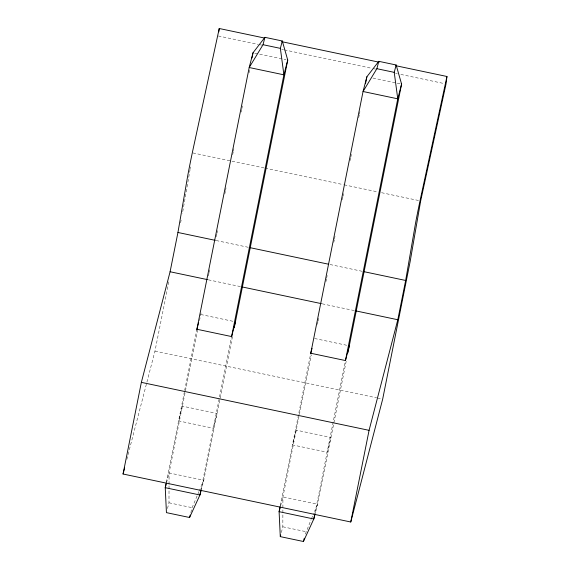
<?xml version="1.0" encoding="UTF-8"?>
<svg xmlns="http://www.w3.org/2000/svg" width="570" height="570" viewBox="0 0 570 570"><rect width="100%" height="100%" fill="white"/><g stroke="black" fill="none" stroke-linecap="round" stroke-linejoin="round"><path stroke-width="0.43" stroke-dasharray="2.85 2.14" d="M167.495 508.533L168.984 502.797L169.026 489.623M169.026 488.747L169.034 485.234M169.041 484.35L169.069 472.936L197.59 330.215M281.352 532.53L282.841 526.794L282.927 496.926L311.32 354.839M190.088 169.511L182.379 213.828M190.238 168.642L190.537 166.896M126.839 459.399L154.969 351.12L169.098 280.411M180.612 222.806L181.132 220.184M166.283 482.448L184.573 390.92M184.687 390.357L196.899 329.253M199.507 320.618L201.124 312.538M208.435 275.93L208.962 273.315M209.133 272.439L209.66 269.824M216.279 236.7L216.799 234.085M216.97 233.215L217.498 230.601M224.808 193.985L225.335 191.37M225.506 190.501L226.034 187.886M232.653 154.755L233.173 152.14M233.344 151.271L233.871 148.656M241.181 112.041L241.709 109.426M241.88 108.557L242.407 105.942M249.026 72.818L249.546 70.203M200.989 489.765L231.605 336.564M232.467 336.656L203.775 480.246L201.431 489.26M280.319 505.576L310.451 354.768M317.419 324.33L317.939 321.715M318.117 320.846L318.637 318.224M325.954 281.616L326.475 279.001M326.646 278.132L327.173 275.517M333.792 242.385L334.312 239.77M334.49 238.901L335.01 236.286M342.328 199.671L342.848 197.056M343.026 196.187L343.546 193.572M350.165 160.448L350.685 157.833M350.863 156.957L351.384 154.342M358.701 117.734L359.221 115.119M359.399 114.242L359.919 111.627M315.018 512.886L345.327 361.209M346.197 361.28L317.632 504.243L315.288 513.257M166.518 482.769L169.069 472.936L203.775 480.246L199.322 490.734M190.843 512.587L192.118 507.671L198.973 491.54M280.59 505.939L282.927 496.926L317.632 504.243L313.172 514.731M305.342 534.126L311.12 519.569M311.462 518.764L312.83 515.536M218.31 35.967L258.288 44.396M259.158 44.581L261.765 45.13M281.758 49.341L283.497 49.704M284.366 49.889L372.146 68.393M373.015 68.571L375.623 69.12M395.616 73.338L397.354 73.701M400.831 74.435L444.286 83.59M254.762 53.131L285.998 59.715M372.958 78.04L396.385 82.978M397.254 83.163L400.724 83.89M192.945 152.945L264.216 167.965M265.086 168.15L343.304 184.637M344.173 184.822L377.205 191.777M381.551 192.696L418.922 200.569M216.18 240.533L248.342 247.309M330.037 264.53L362.199 271.306M208.335 279.813L240.49 286.589M322.192 303.81L354.348 310.586M200.733 314.505L233.7 321.452M314.583 338.502L346.688 345.263M154.969 351.12L376.599 397.824M377.468 398.01L380.945 398.743M168.984 502.797L192.118 507.671M282.841 526.794L305.976 531.668M182.414 406.161L178.581 420.902L213.287 428.22L217.12 413.471L182.414 406.161M296.272 430.151L292.439 444.899L327.144 452.217L330.978 437.468L296.272 430.151"/><path stroke-width="0.85" d="M218.823 31.82L219.236 28.5L264.437 38.026M395.673 65.685L446.951 76.487L446.025 83.961L420.66 200.939L410.094 261.815L382.684 399.107L350.764 521.999L123.049 474.012L141.36 382.356L170.088 271.755L177.94 232.474L187.566 176.686A29.562 0.656 -78.1 0 1 194.391 143.12L219.236 28.5M350.764 521.999L369.075 430.343L397.803 319.742L405.655 280.461L415.281 224.673A29.562 0.656 -78.1 0 1 422.106 191.114L446.951 76.487M166.112 483.324L165.243 487.685L166.433 512.63L189.568 517.503L199.942 494.995L201.224 490.079M196.771 329.902L249.197 67.517L253.03 52.768L264.936 37.335L282.285 40.99L287.736 60.078L234.256 327.7M251.983 57.998L253.03 52.768M200.989 489.765L199.942 494.995L165.243 487.685L166.091 484.407M231.648 336.343L283.903 74.827L287.736 60.078M280.141 506.445L279.101 511.675L280.29 536.626L303.425 541.5L313.799 518.992L315.082 514.076M310.629 353.899L363.054 91.506L366.888 76.765L378.793 61.325L396.143 64.987L401.586 84.075L347.892 352.794M365.491 83.733L366.888 76.765M314.847 513.762L313.799 518.992L279.101 511.675L280.162 507.578M345.506 360.34L397.76 98.824L401.586 84.075M123.049 474.012L124.609 467.999M282.285 40.99L280.369 48.364L283.903 74.827L249.197 67.517L263.019 44.709L264.936 37.335M198.602 322.698L196.899 329.253L231.605 336.564L235.431 321.815M189.568 517.503L190.202 515.045M396.143 64.987L394.226 72.354L397.76 98.824L363.054 91.506L376.877 68.699L378.793 61.325M312.032 348.327L310.757 353.243L345.456 360.561L349.289 345.812M280.29 536.626L280.711 534.988M303.425 541.5L304.273 538.222M281.815 41.688L379.164 62.201M263.019 44.709L280.369 48.364M376.877 68.699L394.226 72.354M177.94 232.474L215.31 240.348M250.08 247.679L328.299 264.159M363.938 271.669L405.655 280.461M170.088 271.755L207.466 279.628M242.229 286.959L321.323 303.625M356.086 310.949L397.803 319.742M141.36 382.356L369.075 430.343"/></g></svg>
